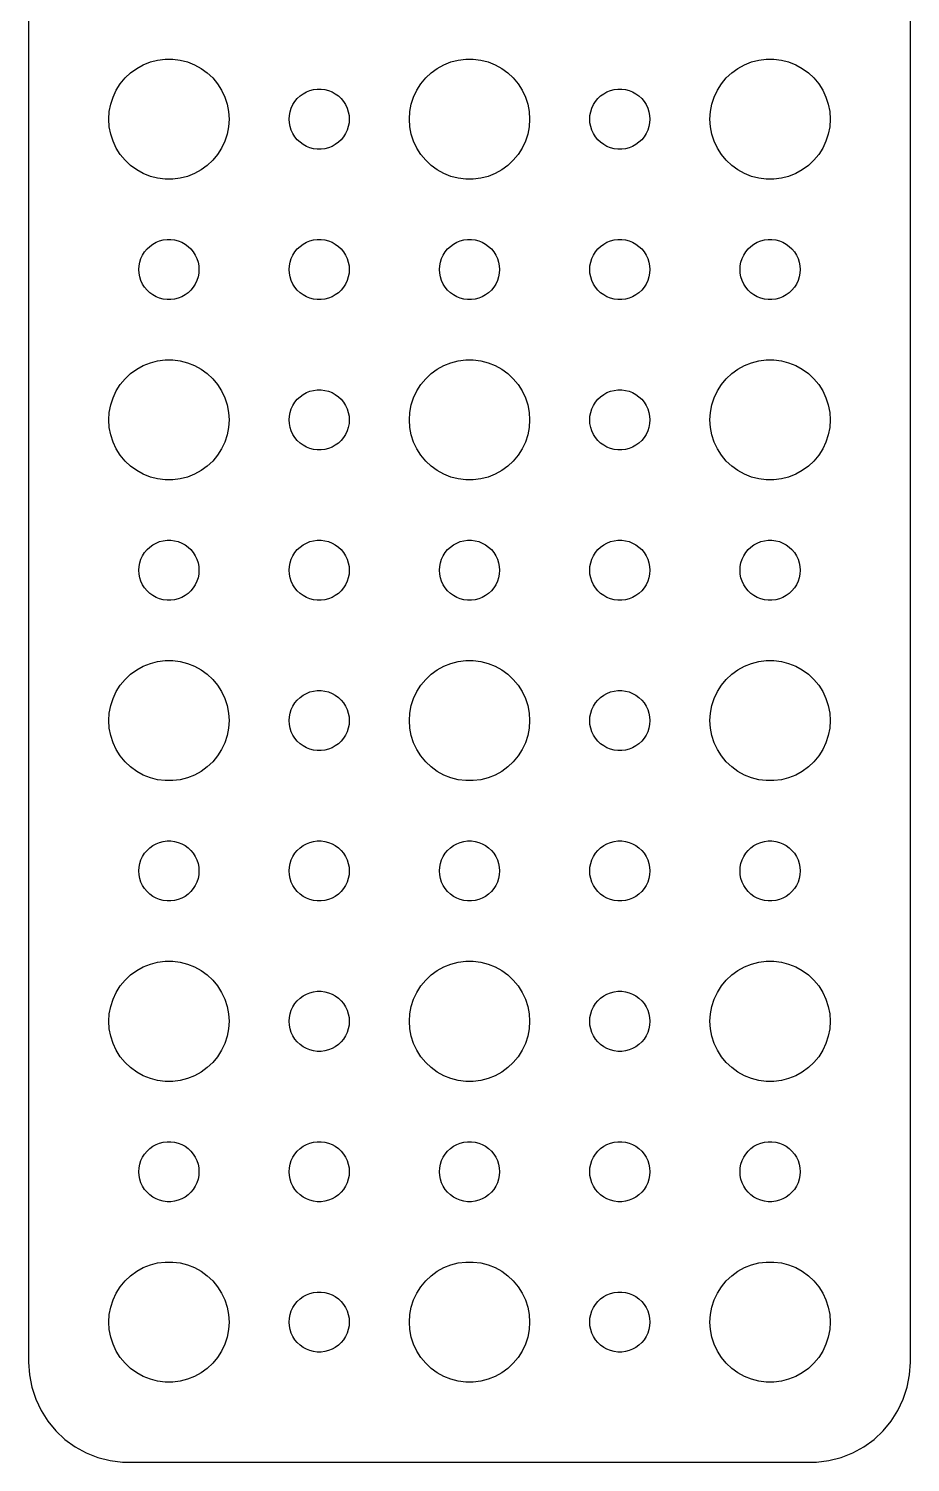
# Model space of a CAD drawing. Extents: x -22 to 22, y -74 to 74.
# Drawn here: x -22 to 22, y -74.5 to -3 of the extents above; entities that cross this region are included whole.
import ezdxf

# ---------------------------------------------------------------- set-up
doc = ezdxf.new("R2010")
doc.units = 0
doc.layers.get('0').update_dxf_attribs({"linetype": 'CONTINUOUS'})

msp = doc.modelspace()

# ---------------------------------------------------------------- linework, layer by layer
msp.add_lwpolyline([(-22, 69.5), (-22, -69.5), (-21.9606, -70.1267), (-21.8429, -70.7434), (-21.6489, -71.3406), (-21.3815, -71.9088), (-21.0451, -72.4389), (-20.6448, -72.9227), (-20.1871, -73.3526), (-19.6791, -73.7216), (-19.1289, -74.0241), (-18.5451, -74.2553), (-17.9369, -74.4114), (-17.314, -74.4901), (-17, -74.4901), (-17, -74.497), (17, -74.497), (17, -74.4901), (17.314, -74.4901), (17.9369, -74.4114), (18.5451, -74.2553), (19.1289, -74.0241), (19.6791, -73.7216), (20.1871, -73.3526), (20.6448, -72.9227), (21.0451, -72.4389), (21.3815, -71.9088), (21.6489, -71.3406), (21.8429, -70.7434), (21.9606, -70.1267), (22, -69.5), (22, 69.5)])
for points in [[(-15.1884, -10.4941), (-15.5621, -10.4469), (-15.9271, -10.3532), (-16.2773, -10.2145), (-16.6075, -10.033), (-16.9123, -9.81154), (-17.1869, -9.55364), (-17.4271, -9.26336), (-17.6289, -8.94526), (-17.7893, -8.60437), (-17.9057, -8.24607), (-17.9763, -7.876), (-18, -7.5), (-17.9763, -7.124), (-17.9057, -6.75393), (-17.7893, -6.39563), (-17.6289, -6.05474), (-17.4271, -5.73664), (-17.1869, -5.44636), (-16.9123, -5.18846), (-16.6075, -4.96702), (-16.2773, -4.78552), (-15.9271, -4.64683), (-15.5621, -4.55314), (-15.1884, -4.50592), (-14.8116, -4.50592), (-14.4379, -4.55314), (-14.0729, -4.64683), (-13.7227, -4.78552), (-13.3925, -4.96702), (-13.0877, -5.18846), (-12.8131, -5.44636), (-12.5729, -5.73664), (-12.3711, -6.05474), (-12.2107, -6.39563), (-12.0943, -6.75393), (-12.0237, -7.124), (-12, -7.5), (-12.0237, -7.876), (-12.0943, -8.24607), (-12.2107, -8.60437), (-12.3711, -8.94526), (-12.5729, -9.26336), (-12.8131, -9.55364), (-13.0877, -9.81154), (-13.3925, -10.033), (-13.7227, -10.2145), (-14.0729, -10.3532), (-14.4379, -10.4469), (-14.8116, -10.4941)], [(-0.188372, -10.4941), (-0.562144, -10.4469), (-0.927051, -10.3532), (-1.27734, -10.2145), (-1.60748, -10.033), (-1.91227, -9.81154), (-2.18691, -9.55364), (-2.42705, -9.26336), (-2.62892, -8.94526), (-2.78933, -8.60437), (-2.90575, -8.24607), (-2.97634, -7.876), (-3, -7.5), (-2.97634, -7.124), (-2.90575, -6.75393), (-2.78933, -6.39563), (-2.62892, -6.05474), (-2.42705, -5.73664), (-2.18691, -5.44636), (-1.91227, -5.18846), (-1.60748, -4.96702), (-1.27734, -4.78552), (-0.927051, -4.64683), (-0.562144, -4.55314), (-0.188372, -4.50592), (0.188372, -4.50592), (0.562144, -4.55314), (0.927051, -4.64683), (1.27734, -4.78552), (1.60748, -4.96702), (1.91227, -5.18846), (2.18691, -5.44636), (2.42705, -5.73664), (2.62892, -6.05474), (2.78933, -6.39563), (2.90575, -6.75393), (2.97634, -7.124), (3, -7.5), (2.97634, -7.876), (2.90575, -8.24607), (2.78933, -8.60437), (2.62892, -8.94526), (2.42705, -9.26336), (2.18691, -9.55364), (1.91227, -9.81154), (1.60748, -10.033), (1.27734, -10.2145), (0.927051, -10.3532), (0.562144, -10.4469), (0.188372, -10.4941)], [(14.8116, -10.4941), (14.4379, -10.4469), (14.0729, -10.3532), (13.7227, -10.2145), (13.3925, -10.033), (13.0877, -9.81154), (12.8131, -9.55364), (12.5729, -9.26336), (12.3711, -8.94526), (12.2107, -8.60437), (12.0943, -8.24607), (12.0237, -7.876), (12, -7.5), (12.0237, -7.124), (12.0943, -6.75393), (12.2107, -6.39563), (12.3711, -6.05474), (12.5729, -5.73664), (12.8131, -5.44636), (13.0877, -5.18846), (13.3925, -4.96702), (13.7227, -4.78552), (14.0729, -4.64683), (14.4379, -4.55314), (14.8116, -4.50592), (15.1884, -4.50592), (15.5621, -4.55314), (15.9271, -4.64683), (16.2773, -4.78552), (16.6075, -4.96702), (16.9123, -5.18846), (17.1869, -5.44636), (17.4271, -5.73664), (17.6289, -6.05474), (17.7893, -6.39563), (17.9057, -6.75393), (17.9763, -7.124), (18, -7.5), (17.9763, -7.876), (17.9057, -8.24607), (17.7893, -8.60437), (17.6289, -8.94526), (17.4271, -9.26336), (17.1869, -9.55364), (16.9123, -9.81154), (16.6075, -10.033), (16.2773, -10.2145), (15.9271, -10.3532), (15.5621, -10.4469), (15.1884, -10.4941)], [(-7.59419, -8.99704), (-7.78107, -8.97343), (-7.96353, -8.92658), (-8.13867, -8.85724), (-8.30374, -8.76649), (-8.45614, -8.65577), (-8.59345, -8.52682), (-8.71353, -8.38168), (-8.81446, -8.22263), (-8.89466, -8.05219), (-8.95287, -7.87303), (-8.98817, -7.688), (-9, -7.5), (-8.98817, -7.312), (-8.95287, -7.12697), (-8.89466, -6.94781), (-8.81446, -6.77737), (-8.71353, -6.61832), (-8.59345, -6.47318), (-8.45614, -6.34423), (-8.30374, -6.23351), (-8.13867, -6.14276), (-7.96353, -6.07342), (-7.78107, -6.02657), (-7.59419, -6.00296), (-7.40581, -6.00296), (-7.21893, -6.02657), (-7.03647, -6.07342), (-6.86133, -6.14276), (-6.69626, -6.23351), (-6.54386, -6.34423), (-6.40655, -6.47318), (-6.28647, -6.61832), (-6.18554, -6.77737), (-6.10534, -6.94781), (-6.04713, -7.12697), (-6.01183, -7.312), (-6, -7.5), (-6.01183, -7.688), (-6.04713, -7.87303), (-6.10534, -8.05219), (-6.18554, -8.22263), (-6.28647, -8.38168), (-6.40655, -8.52682), (-6.54386, -8.65577), (-6.69626, -8.76649), (-6.86133, -8.85724), (-7.03647, -8.92658), (-7.21893, -8.97343), (-7.40581, -8.99704)], [(7.40581, -8.99704), (7.21893, -8.97343), (7.03647, -8.92658), (6.86133, -8.85724), (6.69626, -8.76649), (6.54386, -8.65577), (6.40655, -8.52682), (6.28647, -8.38168), (6.18554, -8.22263), (6.10534, -8.05219), (6.04713, -7.87303), (6.01183, -7.688), (6, -7.5), (6.01183, -7.312), (6.04713, -7.12697), (6.10534, -6.94781), (6.18554, -6.77737), (6.28647, -6.61832), (6.40655, -6.47318), (6.54386, -6.34423), (6.69626, -6.23351), (6.86133, -6.14276), (7.03647, -6.07342), (7.21893, -6.02657), (7.40581, -6.00296), (7.59419, -6.00296), (7.78107, -6.02657), (7.96353, -6.07342), (8.13867, -6.14276), (8.30374, -6.23351), (8.45614, -6.34423), (8.59345, -6.47318), (8.71353, -6.61832), (8.81446, -6.77737), (8.89466, -6.94781), (8.95287, -7.12697), (8.98817, -7.312), (9, -7.5), (8.98817, -7.688), (8.95287, -7.87303), (8.89466, -8.05219), (8.81446, -8.22263), (8.71353, -8.38168), (8.59345, -8.52682), (8.45614, -8.65577), (8.30374, -8.76649), (8.13867, -8.85724), (7.96353, -8.92658), (7.78107, -8.97343), (7.59419, -8.99704)], [(-15.0942, -16.497), (-15.2811, -16.4734), (-15.4635, -16.4266), (-15.6387, -16.3572), (-15.8037, -16.2665), (-15.9561, -16.1558), (-16.0935, -16.0268), (-16.2135, -15.8817), (-16.3145, -15.7226), (-16.3947, -15.5522), (-16.4529, -15.373), (-16.4882, -15.188), (-16.5, -15), (-16.4882, -14.812), (-16.4529, -14.627), (-16.3947, -14.4478), (-16.3145, -14.2774), (-16.2135, -14.1183), (-16.0935, -13.9732), (-15.9561, -13.8442), (-15.8037, -13.7335), (-15.6387, -13.6428), (-15.4635, -13.5734), (-15.2811, -13.5266), (-15.0942, -13.503), (-14.9058, -13.503), (-14.7189, -13.5266), (-14.5365, -13.5734), (-14.3613, -13.6428), (-14.1963, -13.7335), (-14.0439, -13.8442), (-13.9065, -13.9732), (-13.7865, -14.1183), (-13.6855, -14.2774), (-13.6053, -14.4478), (-13.5471, -14.627), (-13.5118, -14.812), (-13.5, -15), (-13.5118, -15.188), (-13.5471, -15.373), (-13.6053, -15.5522), (-13.6855, -15.7226), (-13.7865, -15.8817), (-13.9065, -16.0268), (-14.0439, -16.1558), (-14.1963, -16.2665), (-14.3613, -16.3572), (-14.5365, -16.4266), (-14.7189, -16.4734), (-14.9058, -16.497)], [(-7.59419, -16.497), (-7.78107, -16.4734), (-7.96353, -16.4266), (-8.13867, -16.3572), (-8.30374, -16.2665), (-8.45614, -16.1558), (-8.59345, -16.0268), (-8.71353, -15.8817), (-8.81446, -15.7226), (-8.89466, -15.5522), (-8.95287, -15.373), (-8.98817, -15.188), (-9, -15), (-8.98817, -14.812), (-8.95287, -14.627), (-8.89466, -14.4478), (-8.81446, -14.2774), (-8.71353, -14.1183), (-8.59345, -13.9732), (-8.45614, -13.8442), (-8.30374, -13.7335), (-8.13867, -13.6428), (-7.96353, -13.5734), (-7.78107, -13.5266), (-7.59419, -13.503), (-7.40581, -13.503), (-7.21893, -13.5266), (-7.03647, -13.5734), (-6.86133, -13.6428), (-6.69626, -13.7335), (-6.54386, -13.8442), (-6.40655, -13.9732), (-6.28647, -14.1183), (-6.18554, -14.2774), (-6.10534, -14.4478), (-6.04713, -14.627), (-6.01183, -14.812), (-6, -15), (-6.01183, -15.188), (-6.04713, -15.373), (-6.10534, -15.5522), (-6.18554, -15.7226), (-6.28647, -15.8817), (-6.40655, -16.0268), (-6.54386, -16.1558), (-6.69626, -16.2665), (-6.86133, -16.3572), (-7.03647, -16.4266), (-7.21893, -16.4734), (-7.40581, -16.497)], [(-0.094186, -16.497), (-0.281072, -16.4734), (-0.463525, -16.4266), (-0.638669, -16.3572), (-0.80374, -16.2665), (-0.956136, -16.1558), (-1.09345, -16.0268), (-1.21353, -15.8817), (-1.31446, -15.7226), (-1.39466, -15.5522), (-1.45287, -15.373), (-1.48817, -15.188), (-1.5, -15), (-1.48817, -14.812), (-1.45287, -14.627), (-1.39466, -14.4478), (-1.31446, -14.2774), (-1.21353, -14.1183), (-1.09345, -13.9732), (-0.956136, -13.8442), (-0.80374, -13.7335), (-0.638669, -13.6428), (-0.463525, -13.5734), (-0.281072, -13.5266), (-0.094186, -13.503), (0.094186, -13.503), (0.281072, -13.5266), (0.463525, -13.5734), (0.638669, -13.6428), (0.80374, -13.7335), (0.956136, -13.8442), (1.09345, -13.9732), (1.21353, -14.1183), (1.31446, -14.2774), (1.39466, -14.4478), (1.45287, -14.627), (1.48817, -14.812), (1.5, -15), (1.48817, -15.188), (1.45287, -15.373), (1.39466, -15.5522), (1.31446, -15.7226), (1.21353, -15.8817), (1.09345, -16.0268), (0.956136, -16.1558), (0.80374, -16.2665), (0.638669, -16.3572), (0.463525, -16.4266), (0.281072, -16.4734), (0.094186, -16.497)], [(7.40581, -16.497), (7.21893, -16.4734), (7.03647, -16.4266), (6.86133, -16.3572), (6.69626, -16.2665), (6.54386, -16.1558), (6.40655, -16.0268), (6.28647, -15.8817), (6.18554, -15.7226), (6.10534, -15.5522), (6.04713, -15.373), (6.01183, -15.188), (6, -15), (6.01183, -14.812), (6.04713, -14.627), (6.10534, -14.4478), (6.18554, -14.2774), (6.28647, -14.1183), (6.40655, -13.9732), (6.54386, -13.8442), (6.69626, -13.7335), (6.86133, -13.6428), (7.03647, -13.5734), (7.21893, -13.5266), (7.40581, -13.503), (7.59419, -13.503), (7.78107, -13.5266), (7.96353, -13.5734), (8.13867, -13.6428), (8.30374, -13.7335), (8.45614, -13.8442), (8.59345, -13.9732), (8.71353, -14.1183), (8.81446, -14.2774), (8.89466, -14.4478), (8.95287, -14.627), (8.98817, -14.812), (9, -15), (8.98817, -15.188), (8.95287, -15.373), (8.89466, -15.5522), (8.81446, -15.7226), (8.71353, -15.8817), (8.59345, -16.0268), (8.45614, -16.1558), (8.30374, -16.2665), (8.13867, -16.3572), (7.96353, -16.4266), (7.78107, -16.4734), (7.59419, -16.497)], [(14.9058, -16.497), (14.7189, -16.4734), (14.5365, -16.4266), (14.3613, -16.3572), (14.1963, -16.2665), (14.0439, -16.1558), (13.9065, -16.0268), (13.7865, -15.8817), (13.6855, -15.7226), (13.6053, -15.5522), (13.5471, -15.373), (13.5118, -15.188), (13.5, -15), (13.5118, -14.812), (13.5471, -14.627), (13.6053, -14.4478), (13.6855, -14.2774), (13.7865, -14.1183), (13.9065, -13.9732), (14.0439, -13.8442), (14.1963, -13.7335), (14.3613, -13.6428), (14.5365, -13.5734), (14.7189, -13.5266), (14.9058, -13.503), (15.0942, -13.503), (15.2811, -13.5266), (15.4635, -13.5734), (15.6387, -13.6428), (15.8037, -13.7335), (15.9561, -13.8442), (16.0935, -13.9732), (16.2135, -14.1183), (16.3145, -14.2774), (16.3947, -14.4478), (16.4529, -14.627), (16.4882, -14.812), (16.5, -15), (16.4882, -15.188), (16.4529, -15.373), (16.3947, -15.5522), (16.3145, -15.7226), (16.2135, -15.8817), (16.0935, -16.0268), (15.9561, -16.1558), (15.8037, -16.2665), (15.6387, -16.3572), (15.4635, -16.4266), (15.2811, -16.4734), (15.0942, -16.497)], [(-15.1884, -25.4941), (-15.5621, -25.4469), (-15.9271, -25.3532), (-16.2773, -25.2145), (-16.6075, -25.033), (-16.9123, -24.8115), (-17.1869, -24.5536), (-17.4271, -24.2634), (-17.6289, -23.9453), (-17.7893, -23.6044), (-17.9057, -23.2461), (-17.9763, -22.876), (-18, -22.5), (-17.9763, -22.124), (-17.9057, -21.7539), (-17.7893, -21.3956), (-17.6289, -21.0547), (-17.4271, -20.7366), (-17.1869, -20.4464), (-16.9123, -20.1885), (-16.6075, -19.967), (-16.2773, -19.7855), (-15.9271, -19.6468), (-15.5621, -19.5531), (-15.1884, -19.5059), (-14.8116, -19.5059), (-14.4379, -19.5531), (-14.0729, -19.6468), (-13.7227, -19.7855), (-13.3925, -19.967), (-13.0877, -20.1885), (-12.8131, -20.4464), (-12.5729, -20.7366), (-12.3711, -21.0547), (-12.2107, -21.3956), (-12.0943, -21.7539), (-12.0237, -22.124), (-12, -22.5), (-12.0237, -22.876), (-12.0943, -23.2461), (-12.2107, -23.6044), (-12.3711, -23.9453), (-12.5729, -24.2634), (-12.8131, -24.5536), (-13.0877, -24.8115), (-13.3925, -25.033), (-13.7227, -25.2145), (-14.0729, -25.3532), (-14.4379, -25.4469), (-14.8116, -25.4941)], [(-0.188372, -25.4941), (-0.562144, -25.4469), (-0.927051, -25.3532), (-1.27734, -25.2145), (-1.60748, -25.033), (-1.91227, -24.8115), (-2.18691, -24.5536), (-2.42705, -24.2634), (-2.62892, -23.9453), (-2.78933, -23.6044), (-2.90575, -23.2461), (-2.97634, -22.876), (-3, -22.5), (-2.97634, -22.124), (-2.90575, -21.7539), (-2.78933, -21.3956), (-2.62892, -21.0547), (-2.42705, -20.7366), (-2.18691, -20.4464), (-1.91227, -20.1885), (-1.60748, -19.967), (-1.27734, -19.7855), (-0.927051, -19.6468), (-0.562144, -19.5531), (-0.188372, -19.5059), (0.188372, -19.5059), (0.562144, -19.5531), (0.927051, -19.6468), (1.27734, -19.7855), (1.60748, -19.967), (1.91227, -20.1885), (2.18691, -20.4464), (2.42705, -20.7366), (2.62892, -21.0547), (2.78933, -21.3956), (2.90575, -21.7539), (2.97634, -22.124), (3, -22.5), (2.97634, -22.876), (2.90575, -23.2461), (2.78933, -23.6044), (2.62892, -23.9453), (2.42705, -24.2634), (2.18691, -24.5536), (1.91227, -24.8115), (1.60748, -25.033), (1.27734, -25.2145), (0.927051, -25.3532), (0.562144, -25.4469), (0.188372, -25.4941)], [(14.8116, -25.4941), (14.4379, -25.4469), (14.0729, -25.3532), (13.7227, -25.2145), (13.3925, -25.033), (13.0877, -24.8115), (12.8131, -24.5536), (12.5729, -24.2634), (12.3711, -23.9453), (12.2107, -23.6044), (12.0943, -23.2461), (12.0237, -22.876), (12, -22.5), (12.0237, -22.124), (12.0943, -21.7539), (12.2107, -21.3956), (12.3711, -21.0547), (12.5729, -20.7366), (12.8131, -20.4464), (13.0877, -20.1885), (13.3925, -19.967), (13.7227, -19.7855), (14.0729, -19.6468), (14.4379, -19.5531), (14.8116, -19.5059), (15.1884, -19.5059), (15.5621, -19.5531), (15.9271, -19.6468), (16.2773, -19.7855), (16.6075, -19.967), (16.9123, -20.1885), (17.1869, -20.4464), (17.4271, -20.7366), (17.6289, -21.0547), (17.7893, -21.3956), (17.9057, -21.7539), (17.9763, -22.124), (18, -22.5), (17.9763, -22.876), (17.9057, -23.2461), (17.7893, -23.6044), (17.6289, -23.9453), (17.4271, -24.2634), (17.1869, -24.5536), (16.9123, -24.8115), (16.6075, -25.033), (16.2773, -25.2145), (15.9271, -25.3532), (15.5621, -25.4469), (15.1884, -25.4941)], [(-7.59419, -23.997), (-7.78107, -23.9734), (-7.96353, -23.9266), (-8.13867, -23.8572), (-8.30374, -23.7665), (-8.45614, -23.6558), (-8.59345, -23.5268), (-8.71353, -23.3817), (-8.81446, -23.2226), (-8.89466, -23.0522), (-8.95287, -22.873), (-8.98817, -22.688), (-9, -22.5), (-8.98817, -22.312), (-8.95287, -22.127), (-8.89466, -21.9478), (-8.81446, -21.7774), (-8.71353, -21.6183), (-8.59345, -21.4732), (-8.45614, -21.3442), (-8.30374, -21.2335), (-8.13867, -21.1428), (-7.96353, -21.0734), (-7.78107, -21.0266), (-7.59419, -21.003), (-7.40581, -21.003), (-7.21893, -21.0266), (-7.03647, -21.0734), (-6.86133, -21.1428), (-6.69626, -21.2335), (-6.54386, -21.3442), (-6.40655, -21.4732), (-6.28647, -21.6183), (-6.18554, -21.7774), (-6.10534, -21.9478), (-6.04713, -22.127), (-6.01183, -22.312), (-6, -22.5), (-6.01183, -22.688), (-6.04713, -22.873), (-6.10534, -23.0522), (-6.18554, -23.2226), (-6.28647, -23.3817), (-6.40655, -23.5268), (-6.54386, -23.6558), (-6.69626, -23.7665), (-6.86133, -23.8572), (-7.03647, -23.9266), (-7.21893, -23.9734), (-7.40581, -23.997)], [(7.40581, -23.997), (7.21893, -23.9734), (7.03647, -23.9266), (6.86133, -23.8572), (6.69626, -23.7665), (6.54386, -23.6558), (6.40655, -23.5268), (6.28647, -23.3817), (6.18554, -23.2226), (6.10534, -23.0522), (6.04713, -22.873), (6.01183, -22.688), (6, -22.5), (6.01183, -22.312), (6.04713, -22.127), (6.10534, -21.9478), (6.18554, -21.7774), (6.28647, -21.6183), (6.40655, -21.4732), (6.54386, -21.3442), (6.69626, -21.2335), (6.86133, -21.1428), (7.03647, -21.0734), (7.21893, -21.0266), (7.40581, -21.003), (7.59419, -21.003), (7.78107, -21.0266), (7.96353, -21.0734), (8.13867, -21.1428), (8.30374, -21.2335), (8.45614, -21.3442), (8.59345, -21.4732), (8.71353, -21.6183), (8.81446, -21.7774), (8.89466, -21.9478), (8.95287, -22.127), (8.98817, -22.312), (9, -22.5), (8.98817, -22.688), (8.95287, -22.873), (8.89466, -23.0522), (8.81446, -23.2226), (8.71353, -23.3817), (8.59345, -23.5268), (8.45614, -23.6558), (8.30374, -23.7665), (8.13867, -23.8572), (7.96353, -23.9266), (7.78107, -23.9734), (7.59419, -23.997)], [(-15.0942, -31.497), (-15.2811, -31.4734), (-15.4635, -31.4266), (-15.6387, -31.3572), (-15.8037, -31.2665), (-15.9561, -31.1558), (-16.0935, -31.0268), (-16.2135, -30.8817), (-16.3145, -30.7226), (-16.3947, -30.5522), (-16.4529, -30.373), (-16.4882, -30.188), (-16.5, -30), (-16.4882, -29.812), (-16.4529, -29.627), (-16.3947, -29.4478), (-16.3145, -29.2774), (-16.2135, -29.1183), (-16.0935, -28.9732), (-15.9561, -28.8442), (-15.8037, -28.7335), (-15.6387, -28.6428), (-15.4635, -28.5734), (-15.2811, -28.5266), (-15.0942, -28.503), (-14.9058, -28.503), (-14.7189, -28.5266), (-14.5365, -28.5734), (-14.3613, -28.6428), (-14.1963, -28.7335), (-14.0439, -28.8442), (-13.9065, -28.9732), (-13.7865, -29.1183), (-13.6855, -29.2774), (-13.6053, -29.4478), (-13.5471, -29.627), (-13.5118, -29.812), (-13.5, -30), (-13.5118, -30.188), (-13.5471, -30.373), (-13.6053, -30.5522), (-13.6855, -30.7226), (-13.7865, -30.8817), (-13.9065, -31.0268), (-14.0439, -31.1558), (-14.1963, -31.2665), (-14.3613, -31.3572), (-14.5365, -31.4266), (-14.7189, -31.4734), (-14.9058, -31.497)], [(-7.59419, -31.497), (-7.78107, -31.4734), (-7.96353, -31.4266), (-8.13867, -31.3572), (-8.30374, -31.2665), (-8.45614, -31.1558), (-8.59345, -31.0268), (-8.71353, -30.8817), (-8.81446, -30.7226), (-8.89466, -30.5522), (-8.95287, -30.373), (-8.98817, -30.188), (-9, -30), (-8.98817, -29.812), (-8.95287, -29.627), (-8.89466, -29.4478), (-8.81446, -29.2774), (-8.71353, -29.1183), (-8.59345, -28.9732), (-8.45614, -28.8442), (-8.30374, -28.7335), (-8.13867, -28.6428), (-7.96353, -28.5734), (-7.78107, -28.5266), (-7.59419, -28.503), (-7.40581, -28.503), (-7.21893, -28.5266), (-7.03647, -28.5734), (-6.86133, -28.6428), (-6.69626, -28.7335), (-6.54386, -28.8442), (-6.40655, -28.9732), (-6.28647, -29.1183), (-6.18554, -29.2774), (-6.10534, -29.4478), (-6.04713, -29.627), (-6.01183, -29.812), (-6, -30), (-6.01183, -30.188), (-6.04713, -30.373), (-6.10534, -30.5522), (-6.18554, -30.7226), (-6.28647, -30.8817), (-6.40655, -31.0268), (-6.54386, -31.1558), (-6.69626, -31.2665), (-6.86133, -31.3572), (-7.03647, -31.4266), (-7.21893, -31.4734), (-7.40581, -31.497)], [(-0.094186, -31.497), (-0.281072, -31.4734), (-0.463525, -31.4266), (-0.638669, -31.3572), (-0.80374, -31.2665), (-0.956136, -31.1558), (-1.09345, -31.0268), (-1.21353, -30.8817), (-1.31446, -30.7226), (-1.39466, -30.5522), (-1.45287, -30.373), (-1.48817, -30.188), (-1.5, -30), (-1.48817, -29.812), (-1.45287, -29.627), (-1.39466, -29.4478), (-1.31446, -29.2774), (-1.21353, -29.1183), (-1.09345, -28.9732), (-0.956136, -28.8442), (-0.80374, -28.7335), (-0.638669, -28.6428), (-0.463525, -28.5734), (-0.281072, -28.5266), (-0.094186, -28.503), (0.094186, -28.503), (0.281072, -28.5266), (0.463525, -28.5734), (0.638669, -28.6428), (0.80374, -28.7335), (0.956136, -28.8442), (1.09345, -28.9732), (1.21353, -29.1183), (1.31446, -29.2774), (1.39466, -29.4478), (1.45287, -29.627), (1.48817, -29.812), (1.5, -30), (1.48817, -30.188), (1.45287, -30.373), (1.39466, -30.5522), (1.31446, -30.7226), (1.21353, -30.8817), (1.09345, -31.0268), (0.956136, -31.1558), (0.80374, -31.2665), (0.638669, -31.3572), (0.463525, -31.4266), (0.281072, -31.4734), (0.094186, -31.497)], [(7.40581, -31.497), (7.21893, -31.4734), (7.03647, -31.4266), (6.86133, -31.3572), (6.69626, -31.2665), (6.54386, -31.1558), (6.40655, -31.0268), (6.28647, -30.8817), (6.18554, -30.7226), (6.10534, -30.5522), (6.04713, -30.373), (6.01183, -30.188), (6, -30), (6.01183, -29.812), (6.04713, -29.627), (6.10534, -29.4478), (6.18554, -29.2774), (6.28647, -29.1183), (6.40655, -28.9732), (6.54386, -28.8442), (6.69626, -28.7335), (6.86133, -28.6428), (7.03647, -28.5734), (7.21893, -28.5266), (7.40581, -28.503), (7.59419, -28.503), (7.78107, -28.5266), (7.96353, -28.5734), (8.13867, -28.6428), (8.30374, -28.7335), (8.45614, -28.8442), (8.59345, -28.9732), (8.71353, -29.1183), (8.81446, -29.2774), (8.89466, -29.4478), (8.95287, -29.627), (8.98817, -29.812), (9, -30), (8.98817, -30.188), (8.95287, -30.373), (8.89466, -30.5522), (8.81446, -30.7226), (8.71353, -30.8817), (8.59345, -31.0268), (8.45614, -31.1558), (8.30374, -31.2665), (8.13867, -31.3572), (7.96353, -31.4266), (7.78107, -31.4734), (7.59419, -31.497)], [(14.9058, -31.497), (14.7189, -31.4734), (14.5365, -31.4266), (14.3613, -31.3572), (14.1963, -31.2665), (14.0439, -31.1558), (13.9065, -31.0268), (13.7865, -30.8817), (13.6855, -30.7226), (13.6053, -30.5522), (13.5471, -30.373), (13.5118, -30.188), (13.5, -30), (13.5118, -29.812), (13.5471, -29.627), (13.6053, -29.4478), (13.6855, -29.2774), (13.7865, -29.1183), (13.9065, -28.9732), (14.0439, -28.8442), (14.1963, -28.7335), (14.3613, -28.6428), (14.5365, -28.5734), (14.7189, -28.5266), (14.9058, -28.503), (15.0942, -28.503), (15.2811, -28.5266), (15.4635, -28.5734), (15.6387, -28.6428), (15.8037, -28.7335), (15.9561, -28.8442), (16.0935, -28.9732), (16.2135, -29.1183), (16.3145, -29.2774), (16.3947, -29.4478), (16.4529, -29.627), (16.4882, -29.812), (16.5, -30), (16.4882, -30.188), (16.4529, -30.373), (16.3947, -30.5522), (16.3145, -30.7226), (16.2135, -30.8817), (16.0935, -31.0268), (15.9561, -31.1558), (15.8037, -31.2665), (15.6387, -31.3572), (15.4635, -31.4266), (15.2811, -31.4734), (15.0942, -31.497)], [(-15.1884, -40.4941), (-15.5621, -40.4469), (-15.9271, -40.3532), (-16.2773, -40.2145), (-16.6075, -40.033), (-16.9123, -39.8115), (-17.1869, -39.5536), (-17.4271, -39.2634), (-17.6289, -38.9453), (-17.7893, -38.6044), (-17.9057, -38.2461), (-17.9763, -37.876), (-18, -37.5), (-17.9763, -37.124), (-17.9057, -36.7539), (-17.7893, -36.3956), (-17.6289, -36.0547), (-17.4271, -35.7366), (-17.1869, -35.4464), (-16.9123, -35.1885), (-16.6075, -34.967), (-16.2773, -34.7855), (-15.9271, -34.6468), (-15.5621, -34.5531), (-15.1884, -34.5059), (-14.8116, -34.5059), (-14.4379, -34.5531), (-14.0729, -34.6468), (-13.7227, -34.7855), (-13.3925, -34.967), (-13.0877, -35.1885), (-12.8131, -35.4464), (-12.5729, -35.7366), (-12.3711, -36.0547), (-12.2107, -36.3956), (-12.0943, -36.7539), (-12.0237, -37.124), (-12, -37.5), (-12.0237, -37.876), (-12.0943, -38.2461), (-12.2107, -38.6044), (-12.3711, -38.9453), (-12.5729, -39.2634), (-12.8131, -39.5536), (-13.0877, -39.8115), (-13.3925, -40.033), (-13.7227, -40.2145), (-14.0729, -40.3532), (-14.4379, -40.4469), (-14.8116, -40.4941)], [(-0.188372, -40.4941), (-0.562144, -40.4469), (-0.927051, -40.3532), (-1.27734, -40.2145), (-1.60748, -40.033), (-1.91227, -39.8115), (-2.18691, -39.5536), (-2.42705, -39.2634), (-2.62892, -38.9453), (-2.78933, -38.6044), (-2.90575, -38.2461), (-2.97634, -37.876), (-3, -37.5), (-2.97634, -37.124), (-2.90575, -36.7539), (-2.78933, -36.3956), (-2.62892, -36.0547), (-2.42705, -35.7366), (-2.18691, -35.4464), (-1.91227, -35.1885), (-1.60748, -34.967), (-1.27734, -34.7855), (-0.927051, -34.6468), (-0.562144, -34.5531), (-0.188372, -34.5059), (0.188372, -34.5059), (0.562144, -34.5531), (0.927051, -34.6468), (1.27734, -34.7855), (1.60748, -34.967), (1.91227, -35.1885), (2.18691, -35.4464), (2.42705, -35.7366), (2.62892, -36.0547), (2.78933, -36.3956), (2.90575, -36.7539), (2.97634, -37.124), (3, -37.5), (2.97634, -37.876), (2.90575, -38.2461), (2.78933, -38.6044), (2.62892, -38.9453), (2.42705, -39.2634), (2.18691, -39.5536), (1.91227, -39.8115), (1.60748, -40.033), (1.27734, -40.2145), (0.927051, -40.3532), (0.562144, -40.4469), (0.188372, -40.4941)], [(14.8116, -40.4941), (14.4379, -40.4469), (14.0729, -40.3532), (13.7227, -40.2145), (13.3925, -40.033), (13.0877, -39.8115), (12.8131, -39.5536), (12.5729, -39.2634), (12.3711, -38.9453), (12.2107, -38.6044), (12.0943, -38.2461), (12.0237, -37.876), (12, -37.5), (12.0237, -37.124), (12.0943, -36.7539), (12.2107, -36.3956), (12.3711, -36.0547), (12.5729, -35.7366), (12.8131, -35.4464), (13.0877, -35.1885), (13.3925, -34.967), (13.7227, -34.7855), (14.0729, -34.6468), (14.4379, -34.5531), (14.8116, -34.5059), (15.1884, -34.5059), (15.5621, -34.5531), (15.9271, -34.6468), (16.2773, -34.7855), (16.6075, -34.967), (16.9123, -35.1885), (17.1869, -35.4464), (17.4271, -35.7366), (17.6289, -36.0547), (17.7893, -36.3956), (17.9057, -36.7539), (17.9763, -37.124), (18, -37.5), (17.9763, -37.876), (17.9057, -38.2461), (17.7893, -38.6044), (17.6289, -38.9453), (17.4271, -39.2634), (17.1869, -39.5536), (16.9123, -39.8115), (16.6075, -40.033), (16.2773, -40.2145), (15.9271, -40.3532), (15.5621, -40.4469), (15.1884, -40.4941)], [(-7.59419, -38.997), (-7.78107, -38.9734), (-7.96353, -38.9266), (-8.13867, -38.8572), (-8.30374, -38.7665), (-8.45614, -38.6558), (-8.59345, -38.5268), (-8.71353, -38.3817), (-8.81446, -38.2226), (-8.89466, -38.0522), (-8.95287, -37.873), (-8.98817, -37.688), (-9, -37.5), (-8.98817, -37.312), (-8.95287, -37.127), (-8.89466, -36.9478), (-8.81446, -36.7774), (-8.71353, -36.6183), (-8.59345, -36.4732), (-8.45614, -36.3442), (-8.30374, -36.2335), (-8.13867, -36.1428), (-7.96353, -36.0734), (-7.78107, -36.0266), (-7.59419, -36.003), (-7.40581, -36.003), (-7.21893, -36.0266), (-7.03647, -36.0734), (-6.86133, -36.1428), (-6.69626, -36.2335), (-6.54386, -36.3442), (-6.40655, -36.4732), (-6.28647, -36.6183), (-6.18554, -36.7774), (-6.10534, -36.9478), (-6.04713, -37.127), (-6.01183, -37.312), (-6, -37.5), (-6.01183, -37.688), (-6.04713, -37.873), (-6.10534, -38.0522), (-6.18554, -38.2226), (-6.28647, -38.3817), (-6.40655, -38.5268), (-6.54386, -38.6558), (-6.69626, -38.7665), (-6.86133, -38.8572), (-7.03647, -38.9266), (-7.21893, -38.9734), (-7.40581, -38.997)], [(7.40581, -38.997), (7.21893, -38.9734), (7.03647, -38.9266), (6.86133, -38.8572), (6.69626, -38.7665), (6.54386, -38.6558), (6.40655, -38.5268), (6.28647, -38.3817), (6.18554, -38.2226), (6.10534, -38.0522), (6.04713, -37.873), (6.01183, -37.688), (6, -37.5), (6.01183, -37.312), (6.04713, -37.127), (6.10534, -36.9478), (6.18554, -36.7774), (6.28647, -36.6183), (6.40655, -36.4732), (6.54386, -36.3442), (6.69626, -36.2335), (6.86133, -36.1428), (7.03647, -36.0734), (7.21893, -36.0266), (7.40581, -36.003), (7.59419, -36.003), (7.78107, -36.0266), (7.96353, -36.0734), (8.13867, -36.1428), (8.30374, -36.2335), (8.45614, -36.3442), (8.59345, -36.4732), (8.71353, -36.6183), (8.81446, -36.7774), (8.89466, -36.9478), (8.95287, -37.127), (8.98817, -37.312), (9, -37.5), (8.98817, -37.688), (8.95287, -37.873), (8.89466, -38.0522), (8.81446, -38.2226), (8.71353, -38.3817), (8.59345, -38.5268), (8.45614, -38.6558), (8.30374, -38.7665), (8.13867, -38.8572), (7.96353, -38.9266), (7.78107, -38.9734), (7.59419, -38.997)], [(-15.0942, -46.497), (-15.2811, -46.4734), (-15.4635, -46.4266), (-15.6387, -46.3572), (-15.8037, -46.2665), (-15.9561, -46.1558), (-16.0935, -46.0268), (-16.2135, -45.8817), (-16.3145, -45.7226), (-16.3947, -45.5522), (-16.4529, -45.373), (-16.4882, -45.188), (-16.5, -45), (-16.4882, -44.812), (-16.4529, -44.627), (-16.3947, -44.4478), (-16.3145, -44.2774), (-16.2135, -44.1183), (-16.0935, -43.9732), (-15.9561, -43.8442), (-15.8037, -43.7335), (-15.6387, -43.6428), (-15.4635, -43.5734), (-15.2811, -43.5266), (-15.0942, -43.503), (-14.9058, -43.503), (-14.7189, -43.5266), (-14.5365, -43.5734), (-14.3613, -43.6428), (-14.1963, -43.7335), (-14.0439, -43.8442), (-13.9065, -43.9732), (-13.7865, -44.1183), (-13.6855, -44.2774), (-13.6053, -44.4478), (-13.5471, -44.627), (-13.5118, -44.812), (-13.5, -45), (-13.5118, -45.188), (-13.5471, -45.373), (-13.6053, -45.5522), (-13.6855, -45.7226), (-13.7865, -45.8817), (-13.9065, -46.0268), (-14.0439, -46.1558), (-14.1963, -46.2665), (-14.3613, -46.3572), (-14.5365, -46.4266), (-14.7189, -46.4734), (-14.9058, -46.497)], [(-7.59419, -46.497), (-7.78107, -46.4734), (-7.96353, -46.4266), (-8.13867, -46.3572), (-8.30374, -46.2665), (-8.45614, -46.1558), (-8.59345, -46.0268), (-8.71353, -45.8817), (-8.81446, -45.7226), (-8.89466, -45.5522), (-8.95287, -45.373), (-8.98817, -45.188), (-9, -45), (-8.98817, -44.812), (-8.95287, -44.627), (-8.89466, -44.4478), (-8.81446, -44.2774), (-8.71353, -44.1183), (-8.59345, -43.9732), (-8.45614, -43.8442), (-8.30374, -43.7335), (-8.13867, -43.6428), (-7.96353, -43.5734), (-7.78107, -43.5266), (-7.59419, -43.503), (-7.40581, -43.503), (-7.21893, -43.5266), (-7.03647, -43.5734), (-6.86133, -43.6428), (-6.69626, -43.7335), (-6.54386, -43.8442), (-6.40655, -43.9732), (-6.28647, -44.1183), (-6.18554, -44.2774), (-6.10534, -44.4478), (-6.04713, -44.627), (-6.01183, -44.812), (-6, -45), (-6.01183, -45.188), (-6.04713, -45.373), (-6.10534, -45.5522), (-6.18554, -45.7226), (-6.28647, -45.8817), (-6.40655, -46.0268), (-6.54386, -46.1558), (-6.69626, -46.2665), (-6.86133, -46.3572), (-7.03647, -46.4266), (-7.21893, -46.4734), (-7.40581, -46.497)], [(-0.094186, -46.497), (-0.281072, -46.4734), (-0.463525, -46.4266), (-0.638669, -46.3572), (-0.80374, -46.2665), (-0.956136, -46.1558), (-1.09345, -46.0268), (-1.21353, -45.8817), (-1.31446, -45.7226), (-1.39466, -45.5522), (-1.45287, -45.373), (-1.48817, -45.188), (-1.5, -45), (-1.48817, -44.812), (-1.45287, -44.627), (-1.39466, -44.4478), (-1.31446, -44.2774), (-1.21353, -44.1183), (-1.09345, -43.9732), (-0.956136, -43.8442), (-0.80374, -43.7335), (-0.638669, -43.6428), (-0.463525, -43.5734), (-0.281072, -43.5266), (-0.094186, -43.503), (0.094186, -43.503), (0.281072, -43.5266), (0.463525, -43.5734), (0.638669, -43.6428), (0.80374, -43.7335), (0.956136, -43.8442), (1.09345, -43.9732), (1.21353, -44.1183), (1.31446, -44.2774), (1.39466, -44.4478), (1.45287, -44.627), (1.48817, -44.812), (1.5, -45), (1.48817, -45.188), (1.45287, -45.373), (1.39466, -45.5522), (1.31446, -45.7226), (1.21353, -45.8817), (1.09345, -46.0268), (0.956136, -46.1558), (0.80374, -46.2665), (0.638669, -46.3572), (0.463525, -46.4266), (0.281072, -46.4734), (0.094186, -46.497)], [(7.40581, -46.497), (7.21893, -46.4734), (7.03647, -46.4266), (6.86133, -46.3572), (6.69626, -46.2665), (6.54386, -46.1558), (6.40655, -46.0268), (6.28647, -45.8817), (6.18554, -45.7226), (6.10534, -45.5522), (6.04713, -45.373), (6.01183, -45.188), (6, -45), (6.01183, -44.812), (6.04713, -44.627), (6.10534, -44.4478), (6.18554, -44.2774), (6.28647, -44.1183), (6.40655, -43.9732), (6.54386, -43.8442), (6.69626, -43.7335), (6.86133, -43.6428), (7.03647, -43.5734), (7.21893, -43.5266), (7.40581, -43.503), (7.59419, -43.503), (7.78107, -43.5266), (7.96353, -43.5734), (8.13867, -43.6428), (8.30374, -43.7335), (8.45614, -43.8442), (8.59345, -43.9732), (8.71353, -44.1183), (8.81446, -44.2774), (8.89466, -44.4478), (8.95287, -44.627), (8.98817, -44.812), (9, -45), (8.98817, -45.188), (8.95287, -45.373), (8.89466, -45.5522), (8.81446, -45.7226), (8.71353, -45.8817), (8.59345, -46.0268), (8.45614, -46.1558), (8.30374, -46.2665), (8.13867, -46.3572), (7.96353, -46.4266), (7.78107, -46.4734), (7.59419, -46.497)], [(14.9058, -46.497), (14.7189, -46.4734), (14.5365, -46.4266), (14.3613, -46.3572), (14.1963, -46.2665), (14.0439, -46.1558), (13.9065, -46.0268), (13.7865, -45.8817), (13.6855, -45.7226), (13.6053, -45.5522), (13.5471, -45.373), (13.5118, -45.188), (13.5, -45), (13.5118, -44.812), (13.5471, -44.627), (13.6053, -44.4478), (13.6855, -44.2774), (13.7865, -44.1183), (13.9065, -43.9732), (14.0439, -43.8442), (14.1963, -43.7335), (14.3613, -43.6428), (14.5365, -43.5734), (14.7189, -43.5266), (14.9058, -43.503), (15.0942, -43.503), (15.2811, -43.5266), (15.4635, -43.5734), (15.6387, -43.6428), (15.8037, -43.7335), (15.9561, -43.8442), (16.0935, -43.9732), (16.2135, -44.1183), (16.3145, -44.2774), (16.3947, -44.4478), (16.4529, -44.627), (16.4882, -44.812), (16.5, -45), (16.4882, -45.188), (16.4529, -45.373), (16.3947, -45.5522), (16.3145, -45.7226), (16.2135, -45.8817), (16.0935, -46.0268), (15.9561, -46.1558), (15.8037, -46.2665), (15.6387, -46.3572), (15.4635, -46.4266), (15.2811, -46.4734), (15.0942, -46.497)], [(-15.1884, -55.4941), (-15.5621, -55.4469), (-15.9271, -55.3532), (-16.2773, -55.2145), (-16.6075, -55.033), (-16.9123, -54.8115), (-17.1869, -54.5536), (-17.4271, -54.2634), (-17.6289, -53.9453), (-17.7893, -53.6044), (-17.9057, -53.2461), (-17.9763, -52.876), (-18, -52.5), (-17.9763, -52.124), (-17.9057, -51.7539), (-17.7893, -51.3956), (-17.6289, -51.0547), (-17.4271, -50.7366), (-17.1869, -50.4464), (-16.9123, -50.1885), (-16.6075, -49.967), (-16.2773, -49.7855), (-15.9271, -49.6468), (-15.5621, -49.5531), (-15.1884, -49.5059), (-14.8116, -49.5059), (-14.4379, -49.5531), (-14.0729, -49.6468), (-13.7227, -49.7855), (-13.3925, -49.967), (-13.0877, -50.1885), (-12.8131, -50.4464), (-12.5729, -50.7366), (-12.3711, -51.0547), (-12.2107, -51.3956), (-12.0943, -51.7539), (-12.0237, -52.124), (-12, -52.5), (-12.0237, -52.876), (-12.0943, -53.2461), (-12.2107, -53.6044), (-12.3711, -53.9453), (-12.5729, -54.2634), (-12.8131, -54.5536), (-13.0877, -54.8115), (-13.3925, -55.033), (-13.7227, -55.2145), (-14.0729, -55.3532), (-14.4379, -55.4469), (-14.8116, -55.4941)], [(-0.188372, -55.4941), (-0.562144, -55.4469), (-0.927051, -55.3532), (-1.27734, -55.2145), (-1.60748, -55.033), (-1.91227, -54.8115), (-2.18691, -54.5536), (-2.42705, -54.2634), (-2.62892, -53.9453), (-2.78933, -53.6044), (-2.90575, -53.2461), (-2.97634, -52.876), (-3, -52.5), (-2.97634, -52.124), (-2.90575, -51.7539), (-2.78933, -51.3956), (-2.62892, -51.0547), (-2.42705, -50.7366), (-2.18691, -50.4464), (-1.91227, -50.1885), (-1.60748, -49.967), (-1.27734, -49.7855), (-0.927051, -49.6468), (-0.562144, -49.5531), (-0.188372, -49.5059), (0.188372, -49.5059), (0.562144, -49.5531), (0.927051, -49.6468), (1.27734, -49.7855), (1.60748, -49.967), (1.91227, -50.1885), (2.18691, -50.4464), (2.42705, -50.7366), (2.62892, -51.0547), (2.78933, -51.3956), (2.90575, -51.7539), (2.97634, -52.124), (3, -52.5), (2.97634, -52.876), (2.90575, -53.2461), (2.78933, -53.6044), (2.62892, -53.9453), (2.42705, -54.2634), (2.18691, -54.5536), (1.91227, -54.8115), (1.60748, -55.033), (1.27734, -55.2145), (0.927051, -55.3532), (0.562144, -55.4469), (0.188372, -55.4941)], [(14.8116, -55.4941), (14.4379, -55.4469), (14.0729, -55.3532), (13.7227, -55.2145), (13.3925, -55.033), (13.0877, -54.8115), (12.8131, -54.5536), (12.5729, -54.2634), (12.3711, -53.9453), (12.2107, -53.6044), (12.0943, -53.2461), (12.0237, -52.876), (12, -52.5), (12.0237, -52.124), (12.0943, -51.7539), (12.2107, -51.3956), (12.3711, -51.0547), (12.5729, -50.7366), (12.8131, -50.4464), (13.0877, -50.1885), (13.3925, -49.967), (13.7227, -49.7855), (14.0729, -49.6468), (14.4379, -49.5531), (14.8116, -49.5059), (15.1884, -49.5059), (15.5621, -49.5531), (15.9271, -49.6468), (16.2773, -49.7855), (16.6075, -49.967), (16.9123, -50.1885), (17.1869, -50.4464), (17.4271, -50.7366), (17.6289, -51.0547), (17.7893, -51.3956), (17.9057, -51.7539), (17.9763, -52.124), (18, -52.5), (17.9763, -52.876), (17.9057, -53.2461), (17.7893, -53.6044), (17.6289, -53.9453), (17.4271, -54.2634), (17.1869, -54.5536), (16.9123, -54.8115), (16.6075, -55.033), (16.2773, -55.2145), (15.9271, -55.3532), (15.5621, -55.4469), (15.1884, -55.4941)], [(-7.59419, -53.997), (-7.78107, -53.9734), (-7.96353, -53.9266), (-8.13867, -53.8572), (-8.30374, -53.7665), (-8.45614, -53.6558), (-8.59345, -53.5268), (-8.71353, -53.3817), (-8.81446, -53.2226), (-8.89466, -53.0522), (-8.95287, -52.873), (-8.98817, -52.688), (-9, -52.5), (-8.98817, -52.312), (-8.95287, -52.127), (-8.89466, -51.9478), (-8.81446, -51.7774), (-8.71353, -51.6183), (-8.59345, -51.4732), (-8.45614, -51.3442), (-8.30374, -51.2335), (-8.13867, -51.1428), (-7.96353, -51.0734), (-7.78107, -51.0266), (-7.59419, -51.003), (-7.40581, -51.003), (-7.21893, -51.0266), (-7.03647, -51.0734), (-6.86133, -51.1428), (-6.69626, -51.2335), (-6.54386, -51.3442), (-6.40655, -51.4732), (-6.28647, -51.6183), (-6.18554, -51.7774), (-6.10534, -51.9478), (-6.04713, -52.127), (-6.01183, -52.312), (-6, -52.5), (-6.01183, -52.688), (-6.04713, -52.873), (-6.10534, -53.0522), (-6.18554, -53.2226), (-6.28647, -53.3817), (-6.40655, -53.5268), (-6.54386, -53.6558), (-6.69626, -53.7665), (-6.86133, -53.8572), (-7.03647, -53.9266), (-7.21893, -53.9734), (-7.40581, -53.997)], [(7.40581, -53.997), (7.21893, -53.9734), (7.03647, -53.9266), (6.86133, -53.8572), (6.69626, -53.7665), (6.54386, -53.6558), (6.40655, -53.5268), (6.28647, -53.3817), (6.18554, -53.2226), (6.10534, -53.0522), (6.04713, -52.873), (6.01183, -52.688), (6, -52.5), (6.01183, -52.312), (6.04713, -52.127), (6.10534, -51.9478), (6.18554, -51.7774), (6.28647, -51.6183), (6.40655, -51.4732), (6.54386, -51.3442), (6.69626, -51.2335), (6.86133, -51.1428), (7.03647, -51.0734), (7.21893, -51.0266), (7.40581, -51.003), (7.59419, -51.003), (7.78107, -51.0266), (7.96353, -51.0734), (8.13867, -51.1428), (8.30374, -51.2335), (8.45614, -51.3442), (8.59345, -51.4732), (8.71353, -51.6183), (8.81446, -51.7774), (8.89466, -51.9478), (8.95287, -52.127), (8.98817, -52.312), (9, -52.5), (8.98817, -52.688), (8.95287, -52.873), (8.89466, -53.0522), (8.81446, -53.2226), (8.71353, -53.3817), (8.59345, -53.5268), (8.45614, -53.6558), (8.30374, -53.7665), (8.13867, -53.8572), (7.96353, -53.9266), (7.78107, -53.9734), (7.59419, -53.997)], [(-15.0942, -61.497), (-15.2811, -61.4734), (-15.4635, -61.4266), (-15.6387, -61.3572), (-15.8037, -61.2665), (-15.9561, -61.1558), (-16.0935, -61.0268), (-16.2135, -60.8817), (-16.3145, -60.7226), (-16.3947, -60.5522), (-16.4529, -60.373), (-16.4882, -60.188), (-16.5, -60), (-16.4882, -59.812), (-16.4529, -59.627), (-16.3947, -59.4478), (-16.3145, -59.2774), (-16.2135, -59.1183), (-16.0935, -58.9732), (-15.9561, -58.8442), (-15.8037, -58.7335), (-15.6387, -58.6428), (-15.4635, -58.5734), (-15.2811, -58.5266), (-15.0942, -58.503), (-14.9058, -58.503), (-14.7189, -58.5266), (-14.5365, -58.5734), (-14.3613, -58.6428), (-14.1963, -58.7335), (-14.0439, -58.8442), (-13.9065, -58.9732), (-13.7865, -59.1183), (-13.6855, -59.2774), (-13.6053, -59.4478), (-13.5471, -59.627), (-13.5118, -59.812), (-13.5, -60), (-13.5118, -60.188), (-13.5471, -60.373), (-13.6053, -60.5522), (-13.6855, -60.7226), (-13.7865, -60.8817), (-13.9065, -61.0268), (-14.0439, -61.1558), (-14.1963, -61.2665), (-14.3613, -61.3572), (-14.5365, -61.4266), (-14.7189, -61.4734), (-14.9058, -61.497)], [(-7.59419, -61.497), (-7.78107, -61.4734), (-7.96353, -61.4266), (-8.13867, -61.3572), (-8.30374, -61.2665), (-8.45614, -61.1558), (-8.59345, -61.0268), (-8.71353, -60.8817), (-8.81446, -60.7226), (-8.89466, -60.5522), (-8.95287, -60.373), (-8.98817, -60.188), (-9, -60), (-8.98817, -59.812), (-8.95287, -59.627), (-8.89466, -59.4478), (-8.81446, -59.2774), (-8.71353, -59.1183), (-8.59345, -58.9732), (-8.45614, -58.8442), (-8.30374, -58.7335), (-8.13867, -58.6428), (-7.96353, -58.5734), (-7.78107, -58.5266), (-7.59419, -58.503), (-7.40581, -58.503), (-7.21893, -58.5266), (-7.03647, -58.5734), (-6.86133, -58.6428), (-6.69626, -58.7335), (-6.54386, -58.8442), (-6.40655, -58.9732), (-6.28647, -59.1183), (-6.18554, -59.2774), (-6.10534, -59.4478), (-6.04713, -59.627), (-6.01183, -59.812), (-6, -60), (-6.01183, -60.188), (-6.04713, -60.373), (-6.10534, -60.5522), (-6.18554, -60.7226), (-6.28647, -60.8817), (-6.40655, -61.0268), (-6.54386, -61.1558), (-6.69626, -61.2665), (-6.86133, -61.3572), (-7.03647, -61.4266), (-7.21893, -61.4734), (-7.40581, -61.497)], [(-0.094186, -61.497), (-0.281072, -61.4734), (-0.463525, -61.4266), (-0.638669, -61.3572), (-0.80374, -61.2665), (-0.956136, -61.1558), (-1.09345, -61.0268), (-1.21353, -60.8817), (-1.31446, -60.7226), (-1.39466, -60.5522), (-1.45287, -60.373), (-1.48817, -60.188), (-1.5, -60), (-1.48817, -59.812), (-1.45287, -59.627), (-1.39466, -59.4478), (-1.31446, -59.2774), (-1.21353, -59.1183), (-1.09345, -58.9732), (-0.956136, -58.8442), (-0.80374, -58.7335), (-0.638669, -58.6428), (-0.463525, -58.5734), (-0.281072, -58.5266), (-0.094186, -58.503), (0.094186, -58.503), (0.281072, -58.5266), (0.463525, -58.5734), (0.638669, -58.6428), (0.80374, -58.7335), (0.956136, -58.8442), (1.09345, -58.9732), (1.21353, -59.1183), (1.31446, -59.2774), (1.39466, -59.4478), (1.45287, -59.627), (1.48817, -59.812), (1.5, -60), (1.48817, -60.188), (1.45287, -60.373), (1.39466, -60.5522), (1.31446, -60.7226), (1.21353, -60.8817), (1.09345, -61.0268), (0.956136, -61.1558), (0.80374, -61.2665), (0.638669, -61.3572), (0.463525, -61.4266), (0.281072, -61.4734), (0.094186, -61.497)], [(7.40581, -61.497), (7.21893, -61.4734), (7.03647, -61.4266), (6.86133, -61.3572), (6.69626, -61.2665), (6.54386, -61.1558), (6.40655, -61.0268), (6.28647, -60.8817), (6.18554, -60.7226), (6.10534, -60.5522), (6.04713, -60.373), (6.01183, -60.188), (6, -60), (6.01183, -59.812), (6.04713, -59.627), (6.10534, -59.4478), (6.18554, -59.2774), (6.28647, -59.1183), (6.40655, -58.9732), (6.54386, -58.8442), (6.69626, -58.7335), (6.86133, -58.6428), (7.03647, -58.5734), (7.21893, -58.5266), (7.40581, -58.503), (7.59419, -58.503), (7.78107, -58.5266), (7.96353, -58.5734), (8.13867, -58.6428), (8.30374, -58.7335), (8.45614, -58.8442), (8.59345, -58.9732), (8.71353, -59.1183), (8.81446, -59.2774), (8.89466, -59.4478), (8.95287, -59.627), (8.98817, -59.812), (9, -60), (8.98817, -60.188), (8.95287, -60.373), (8.89466, -60.5522), (8.81446, -60.7226), (8.71353, -60.8817), (8.59345, -61.0268), (8.45614, -61.1558), (8.30374, -61.2665), (8.13867, -61.3572), (7.96353, -61.4266), (7.78107, -61.4734), (7.59419, -61.497)], [(14.9058, -61.497), (14.7189, -61.4734), (14.5365, -61.4266), (14.3613, -61.3572), (14.1963, -61.2665), (14.0439, -61.1558), (13.9065, -61.0268), (13.7865, -60.8817), (13.6855, -60.7226), (13.6053, -60.5522), (13.5471, -60.373), (13.5118, -60.188), (13.5, -60), (13.5118, -59.812), (13.5471, -59.627), (13.6053, -59.4478), (13.6855, -59.2774), (13.7865, -59.1183), (13.9065, -58.9732), (14.0439, -58.8442), (14.1963, -58.7335), (14.3613, -58.6428), (14.5365, -58.5734), (14.7189, -58.5266), (14.9058, -58.503), (15.0942, -58.503), (15.2811, -58.5266), (15.4635, -58.5734), (15.6387, -58.6428), (15.8037, -58.7335), (15.9561, -58.8442), (16.0935, -58.9732), (16.2135, -59.1183), (16.3145, -59.2774), (16.3947, -59.4478), (16.4529, -59.627), (16.4882, -59.812), (16.5, -60), (16.4882, -60.188), (16.4529, -60.373), (16.3947, -60.5522), (16.3145, -60.7226), (16.2135, -60.8817), (16.0935, -61.0268), (15.9561, -61.1558), (15.8037, -61.2665), (15.6387, -61.3572), (15.4635, -61.4266), (15.2811, -61.4734), (15.0942, -61.497)], [(-15.1884, -70.4941), (-15.5621, -70.4469), (-15.9271, -70.3532), (-16.2773, -70.2145), (-16.6075, -70.033), (-16.9123, -69.8115), (-17.1869, -69.5536), (-17.4271, -69.2634), (-17.6289, -68.9453), (-17.7893, -68.6044), (-17.9057, -68.2461), (-17.9763, -67.876), (-18, -67.5), (-17.9763, -67.124), (-17.9057, -66.7539), (-17.7893, -66.3956), (-17.6289, -66.0547), (-17.4271, -65.7366), (-17.1869, -65.4464), (-16.9123, -65.1885), (-16.6075, -64.967), (-16.2773, -64.7855), (-15.9271, -64.6468), (-15.5621, -64.5531), (-15.1884, -64.5059), (-14.8116, -64.5059), (-14.4379, -64.5531), (-14.0729, -64.6468), (-13.7227, -64.7855), (-13.3925, -64.967), (-13.0877, -65.1885), (-12.8131, -65.4464), (-12.5729, -65.7366), (-12.3711, -66.0547), (-12.2107, -66.3956), (-12.0943, -66.7539), (-12.0237, -67.124), (-12, -67.5), (-12.0237, -67.876), (-12.0943, -68.2461), (-12.2107, -68.6044), (-12.3711, -68.9453), (-12.5729, -69.2634), (-12.8131, -69.5536), (-13.0877, -69.8115), (-13.3925, -70.033), (-13.7227, -70.2145), (-14.0729, -70.3532), (-14.4379, -70.4469), (-14.8116, -70.4941)], [(-0.188372, -70.4941), (-0.562144, -70.4469), (-0.927051, -70.3532), (-1.27734, -70.2145), (-1.60748, -70.033), (-1.91227, -69.8115), (-2.18691, -69.5536), (-2.42705, -69.2634), (-2.62892, -68.9453), (-2.78933, -68.6044), (-2.90575, -68.2461), (-2.97634, -67.876), (-3, -67.5), (-2.97634, -67.124), (-2.90575, -66.7539), (-2.78933, -66.3956), (-2.62892, -66.0547), (-2.42705, -65.7366), (-2.18691, -65.4464), (-1.91227, -65.1885), (-1.60748, -64.967), (-1.27734, -64.7855), (-0.927051, -64.6468), (-0.562144, -64.5531), (-0.188372, -64.5059), (0.188372, -64.5059), (0.562144, -64.5531), (0.927051, -64.6468), (1.27734, -64.7855), (1.60748, -64.967), (1.91227, -65.1885), (2.18691, -65.4464), (2.42705, -65.7366), (2.62892, -66.0547), (2.78933, -66.3956), (2.90575, -66.7539), (2.97634, -67.124), (3, -67.5), (2.97634, -67.876), (2.90575, -68.2461), (2.78933, -68.6044), (2.62892, -68.9453), (2.42705, -69.2634), (2.18691, -69.5536), (1.91227, -69.8115), (1.60748, -70.033), (1.27734, -70.2145), (0.927051, -70.3532), (0.562144, -70.4469), (0.188372, -70.4941)], [(14.8116, -70.4941), (14.4379, -70.4469), (14.0729, -70.3532), (13.7227, -70.2145), (13.3925, -70.033), (13.0877, -69.8115), (12.8131, -69.5536), (12.5729, -69.2634), (12.3711, -68.9453), (12.2107, -68.6044), (12.0943, -68.2461), (12.0237, -67.876), (12, -67.5), (12.0237, -67.124), (12.0943, -66.7539), (12.2107, -66.3956), (12.3711, -66.0547), (12.5729, -65.7366), (12.8131, -65.4464), (13.0877, -65.1885), (13.3925, -64.967), (13.7227, -64.7855), (14.0729, -64.6468), (14.4379, -64.5531), (14.8116, -64.5059), (15.1884, -64.5059), (15.5621, -64.5531), (15.9271, -64.6468), (16.2773, -64.7855), (16.6075, -64.967), (16.9123, -65.1885), (17.1869, -65.4464), (17.4271, -65.7366), (17.6289, -66.0547), (17.7893, -66.3956), (17.9057, -66.7539), (17.9763, -67.124), (18, -67.5), (17.9763, -67.876), (17.9057, -68.2461), (17.7893, -68.6044), (17.6289, -68.9453), (17.4271, -69.2634), (17.1869, -69.5536), (16.9123, -69.8115), (16.6075, -70.033), (16.2773, -70.2145), (15.9271, -70.3532), (15.5621, -70.4469), (15.1884, -70.4941)], [(-7.59419, -68.997), (-7.78107, -68.9734), (-7.96353, -68.9266), (-8.13867, -68.8572), (-8.30374, -68.7665), (-8.45614, -68.6558), (-8.59345, -68.5268), (-8.71353, -68.3817), (-8.81446, -68.2226), (-8.89466, -68.0522), (-8.95287, -67.873), (-8.98817, -67.688), (-9, -67.5), (-8.98817, -67.312), (-8.95287, -67.127), (-8.89466, -66.9478), (-8.81446, -66.7774), (-8.71353, -66.6183), (-8.59345, -66.4732), (-8.45614, -66.3442), (-8.30374, -66.2335), (-8.13867, -66.1428), (-7.96353, -66.0734), (-7.78107, -66.0266), (-7.59419, -66.003), (-7.40581, -66.003), (-7.21893, -66.0266), (-7.03647, -66.0734), (-6.86133, -66.1428), (-6.69626, -66.2335), (-6.54386, -66.3442), (-6.40655, -66.4732), (-6.28647, -66.6183), (-6.18554, -66.7774), (-6.10534, -66.9478), (-6.04713, -67.127), (-6.01183, -67.312), (-6, -67.5), (-6.01183, -67.688), (-6.04713, -67.873), (-6.10534, -68.0522), (-6.18554, -68.2226), (-6.28647, -68.3817), (-6.40655, -68.5268), (-6.54386, -68.6558), (-6.69626, -68.7665), (-6.86133, -68.8572), (-7.03647, -68.9266), (-7.21893, -68.9734), (-7.40581, -68.997)], [(7.40581, -68.997), (7.21893, -68.9734), (7.03647, -68.9266), (6.86133, -68.8572), (6.69626, -68.7665), (6.54386, -68.6558), (6.40655, -68.5268), (6.28647, -68.3817), (6.18554, -68.2226), (6.10534, -68.0522), (6.04713, -67.873), (6.01183, -67.688), (6, -67.5), (6.01183, -67.312), (6.04713, -67.127), (6.10534, -66.9478), (6.18554, -66.7774), (6.28647, -66.6183), (6.40655, -66.4732), (6.54386, -66.3442), (6.69626, -66.2335), (6.86133, -66.1428), (7.03647, -66.0734), (7.21893, -66.0266), (7.40581, -66.003), (7.59419, -66.003), (7.78107, -66.0266), (7.96353, -66.0734), (8.13867, -66.1428), (8.30374, -66.2335), (8.45614, -66.3442), (8.59345, -66.4732), (8.71353, -66.6183), (8.81446, -66.7774), (8.89466, -66.9478), (8.95287, -67.127), (8.98817, -67.312), (9, -67.5), (8.98817, -67.688), (8.95287, -67.873), (8.89466, -68.0522), (8.81446, -68.2226), (8.71353, -68.3817), (8.59345, -68.5268), (8.45614, -68.6558), (8.30374, -68.7665), (8.13867, -68.8572), (7.96353, -68.9266), (7.78107, -68.9734), (7.59419, -68.997)]]:
    msp.add_lwpolyline(points, close=True)

doc.saveas('drawing.dxf')
